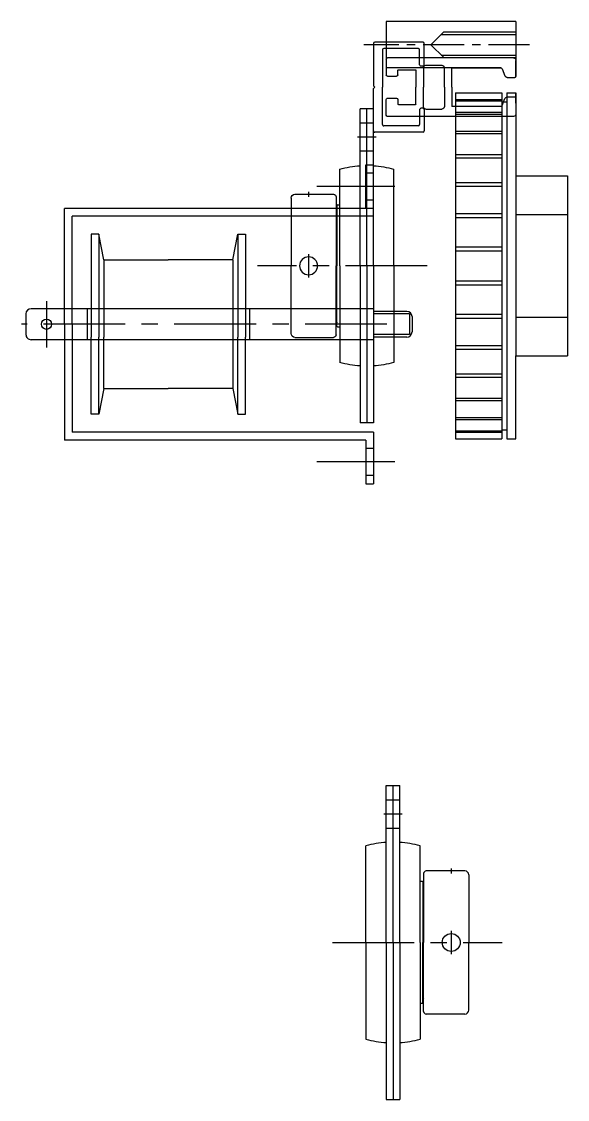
# Model space of a CAD drawing. Header units: millimetres. Extents: x 150937 to 394412, y 327166 to 584759.
# Drawn here: x 218421 to 218633.1, y 456935.4 to 457354.3 of the extents above; entities that cross this region are included whole.
import ezdxf

# ---------------------------------------------------------------- set-up
doc = ezdxf.new("R2010")
doc.units = ezdxf.units.MM
doc.linetypes.add('CENTER', pattern=[50.8, 31.75, -6.35, 6.35, -6.35])
doc.linetypes.add('HIDDEN', pattern=[0.375, 0.25, -0.125])
doc.layers.add('C', color=1, linetype='CENTER')

# ---------------------------------------------------------------- blocks, each defined once
blk = doc.blocks.new('wqweqwqw')
at = {"color": 1}
for p, q in [((-34498.3, 13825.96), (-34498.3, 13807.21)), ((-34489.51, 13826.46), (-34497.8, 13826.46)), ((-34489.01, 13825.96), (-34489.01, 13825.16)), ((-34472.59, 13825.96), (-34472.59, 13825.16)), ((-34472.09, 13826.46), (-34463.8, 13826.46)), ((-34463.3, 13825.96), (-34463.3, 13807.21)), ((-34495.8, 13824.16), (-34495.8, 13810.71)), ((-34491.82, 13824.66), (-34495.3, 13824.66)), ((-34489.51, 13824.66), (-34491.82, 13824.66)), ((-34472.09, 13824.66), (-34469.78, 13824.66)), ((-34469.78, 13824.66), (-34466.3, 13824.66)), ((-34465.8, 13824.16), (-34465.8, 13810.71)), ((-34495.3, 13810.21), (-34480.8, 13810.21)), ((-34466.3, 13810.21), (-34480.8, 13810.21)), ((-34497.8, 13806.71), (-34481.3, 13806.71)), ((-34480.8, 13807.21), (-34481.3, 13806.71)), ((-34480.3, 13806.71), (-34480.8, 13807.21)), ((-34463.8, 13806.71), (-34480.3, 13806.71))]:
    blk.add_line(p, q, dxfattribs=at)
for centre, start, end in [((-34497.8, 13825.96), 90, 180), ((-34489.51, 13825.96), 360, 90), ((-34489.51, 13825.16), 270, 0), ((-34472.09, 13825.96), 90, 180), ((-34472.09, 13825.16), 180, 270), ((-34463.8, 13825.96), 0, 90), ((-34495.3, 13824.16), 90, 180), ((-34466.3, 13824.16), 0, 90), ((-34495.3, 13810.71), 180, 270), ((-34466.3, 13810.71), 270, 0), ((-34497.8, 13807.21), 180, 270), ((-34463.8, 13807.21), 270, 0)]:
    blk.add_arc(centre, 0.5, start, end, dxfattribs=at)
blk = doc.blocks.new('dxx')
for p, q in [((-35783.95, 14428.59), (-35783.95, 14378.24)), ((-35783.95, 14428.59), (-35762.71, 14428.59)), ((-35765.58, 14423.22), (-35762.85, 14424.33)), ((-35762.25, 14427.59), (-35762.25, 14428.09)), ((-35762.25, 14425.25), (-35762.25, 14427.59)), ((-35765.95, 14422.67), (-35765.95, 14378.24)), ((-35783.95, 14378.24), (-35765.95, 14378.24))]:
    blk.add_line(p, q)
at = {"color": 3}
for p, q in [((-35779.95, 14400.59), (-35779.95, 14428.59)), ((-35778.95, 14399.59), (-35778.95, 14428.59)), ((-35770.95, 14399.59), (-35770.95, 14428.59)), ((-35769.95, 14400.59), (-35769.95, 14428.59)), ((-35779.95, 14400.59), (-35774.95, 14395.59)), ((-35769.95, 14400.59), (-35774.95, 14395.59))]:
    blk.add_line(p, q, dxfattribs=at)
for centre, radius, start, end in [((-35762.75, 14428.09), 0.5, 0, 90), ((-35763.25, 14425.25), 1, 293.669, 0), ((-35765.35, 14422.67), 0.6, 112.1102, 180)]:
    blk.add_arc(centre, radius, start, end)
at = {"layer": 'C', "color": 1, "linetype": 'CENTER', "ltscale": 0.5}
blk.add_line((-35774.95, 14433.87), (-35774.95, 14369.49), dxfattribs=at)
blk = doc.blocks.new('기어1')
for p, q in [((-35257.33, 14473.71), (-35260.83, 14473.71)), ((-35260.83, 14473.71), (-35260.83, 14371.46)), ((-35260.83, 14469.62), (-35260.83, 14473.71)), ((-35257.33, 14473.71), (-35257.33, 14339.21)), ((-35255.33, 14470.21), (-35257.33, 14470.21)), ((-35237.33, 14473.71), (-35255.33, 14473.71)), ((-35255.33, 14473.71), (-35255.33, 14339.21)), ((-35255.33, 14473.71), (-35255.33, 14339.21)), ((-35237.33, 14471.05), (-35255.33, 14471.05)), ((-35237.33, 14470.57), (-35255.33, 14470.57)), ((-35237.33, 14473.71), (-35237.33, 14339.21)), ((-35237.33, 14466.15), (-35255.33, 14466.15)), ((-35237.33, 14465.37), (-35255.33, 14465.37)), ((-35237.33, 14458.85), (-35255.33, 14458.85)), ((-35237.33, 14457.92), (-35255.33, 14457.92)), ((-35237.33, 14449.75), (-35255.33, 14449.75)), ((-35237.33, 14448.48), (-35255.33, 14448.48)), ((-35280.83, 14441.46), (-35280.83, 14371.46)), ((-35260.83, 14441.46), (-35280.83, 14441.46)), ((-35237.33, 14438.88), (-35255.33, 14438.88)), ((-35237.33, 14437.43), (-35255.33, 14437.43)), ((-35260.83, 14426.46), (-35280.83, 14426.46)), ((-35237.33, 14426.76), (-35255.33, 14426.76)), ((-35237.33, 14425.19), (-35255.33, 14425.19)), ((-35237.33, 14413.87), (-35255.33, 14413.87)), ((-35237.33, 14413.87), (-35255.33, 14413.87)), ((-35237.33, 14412.23), (-35255.33, 14412.23)), ((-35237.33, 14412.23), (-35255.33, 14412.23)), ((-35237.33, 14400.69), (-35255.33, 14400.69)), ((-35237.33, 14400.68), (-35255.33, 14400.68)), ((-35237.33, 14399.05), (-35255.33, 14399.05)), ((-35237.33, 14399.05), (-35255.33, 14399.05)), ((-35260.83, 14386.46), (-35280.83, 14386.46)), ((-35237.33, 14387.73), (-35255.33, 14387.73)), ((-35237.33, 14386.15), (-35255.33, 14386.15)), ((-35237.33, 14375.49), (-35255.33, 14375.49)), ((-35237.33, 14374.04), (-35255.33, 14374.04)), ((-35260.83, 14371.46), (-35280.83, 14371.46)), ((-35260.83, 14339.21), (-35260.83, 14371.46)), ((-35237.33, 14364.44), (-35255.33, 14364.44)), ((-35237.33, 14363.17), (-35255.33, 14363.17)), ((-35237.33, 14355), (-35255.33, 14355)), ((-35237.33, 14354.07), (-35255.33, 14354.07)), ((-35237.33, 14347.54), (-35255.33, 14347.54)), ((-35237.33, 14346.77), (-35255.33, 14346.77)), ((-35255.33, 14342.71), (-35257.33, 14342.71)), ((-35237.33, 14342.35), (-35255.33, 14342.35)), ((-35237.33, 14341.87), (-35255.33, 14341.87)), ((-35257.33, 14339.21), (-35260.83, 14339.21)), ((-35237.33, 14339.21), (-35255.33, 14339.21)), ((-35237.33, 14339.21), (-35237.33, 14339.21))]:
    blk.add_line(p, q)
blk = doc.blocks.new('eee')
at = {"color": 5}
for p, q in [((-34078.53, 13823.05), (-34078.53, 13815.65)), ((-34071.43, 13824.05), (-34077.53, 13824.05)), ((-34070.93, 13823.05), (-34070.93, 13823.55)), ((-34070.93, 13820.7), (-34070.93, 13823.05)), ((-34063.33, 13823.05), (-34063.33, 13823.55)), ((-34063.33, 13820.7), (-34063.33, 13823.05)), ((-34062.83, 13824.05), (-34056.73, 13824.05)), ((-34055.73, 13823.05), (-34055.73, 13815.65)), ((-34074.63, 13818.12), (-34074.63, 13799.19)), ((-34074.26, 13818.68), (-34071.53, 13819.78)), ((-34060, 13818.68), (-34062.73, 13819.78)), ((-34059.63, 13799.19), (-34059.63, 13818.12)), ((-34078.53, 13815.65), (-34078.53, 13807.65)), ((-34055.73, 13815.65), (-34055.73, 13807.65)), ((-34078.53, 13807.65), (-34078.53, 13786.69)), ((-34055.73, 13807.65), (-34055.73, 13786.69)), ((-34067.13, 13799.19), (-34074.63, 13799.19)), ((-34067.13, 13796.29), (-34074.63, 13796.29)), ((-34067.13, 13799.19), (-34059.63, 13799.19)), ((-34067.13, 13796.29), (-34059.63, 13796.29)), ((-34075.63, 13789.09), (-34075.63, 13795.29)), ((-34058.63, 13789.09), (-34058.63, 13795.29)), ((-34074.63, 13788.09), (-34067.13, 13788.09)), ((-34059.63, 13788.09), (-34067.13, 13788.09)), ((-34078.53, 13786.69), (-34078.53, 13774.19)), ((-34073.88, 13778.39), (-34073.88, 13784.99)), ((-34073.68, 13785.19), (-34067.13, 13785.19)), ((-34060.58, 13785.19), (-34067.13, 13785.19)), ((-34060.38, 13778.39), (-34060.38, 13784.99)), ((-34055.73, 13786.69), (-34055.73, 13774.19)), ((-34071.88, 13778.19), (-34073.68, 13778.19)), ((-34071.38, 13774.19), (-34071.38, 13777.69)), ((-34062.88, 13774.19), (-34062.88, 13777.69)), ((-34062.38, 13778.19), (-34060.58, 13778.19)), ((-34078.03, 13773.69), (-34071.88, 13773.69)), ((-34056.23, 13773.69), (-34062.38, 13773.69))]:
    blk.add_line(p, q, dxfattribs=at)
for centre, radius, start, end in [((-34077.53, 13823.05), 1, 90, 180), ((-34071.43, 13823.55), 0.5, 0, 90), ((-34062.83, 13823.55), 0.5, 90, 180), ((-34056.73, 13823.05), 1, 0, 90), ((-34074.03, 13818.12), 0.6, 112.1102, 180), ((-34071.93, 13820.7), 1, 293.669, 0), ((-34062.33, 13820.7), 1, 180, 246.331), ((-34060.23, 13818.12), 0.6, 0, 67.8898), ((-34074.63, 13795.29), 1, 90, 180), ((-34059.63, 13795.29), 1, 0, 90), ((-34074.63, 13789.09), 1, 180, 270), ((-34059.63, 13789.09), 1, 270, 0), ((-34073.68, 13784.99), 0.2, 90, 180), ((-34060.58, 13784.99), 0.2, 0, 90), ((-34073.68, 13778.39), 0.2, 180, 270), ((-34071.88, 13777.69), 0.5, 0, 90), ((-34062.38, 13777.69), 0.5, 90, 180), ((-34060.58, 13778.39), 0.2, 270, 360), ((-34078.03, 13774.19), 0.5, 180, 270), ((-34071.88, 13774.19), 0.5, 270, 0), ((-34062.38, 13774.19), 0.5, 180, 270), ((-34056.23, 13774.19), 0.5, 270, 0)]:
    blk.add_arc(centre, radius, start, end, dxfattribs=at)
blk = doc.blocks.new('베어링')
for p, q in [((1616.05, -9884.44), (1616.05, -9823.44)), ((1616.05, -9823.44), (1621.25, -9823.44)), ((1618.65, -9884.44), (1618.65, -9823.44)), ((1621.25, -9884.44), (1621.25, -9823.44)), ((1608.15, -9884.44), (1608.15, -9846.88)), ((1629.15, -9884.44), (1629.15, -9846.88)), ((1630.55, -9857.64), (1630.55, -9884.44)), ((1646.55, -9856.64), (1631.55, -9856.64)), ((1630.05, -9860.69), (1629.15, -9860.69)), ((1630.05, -9860.69), (1630.25, -9860.89)), ((1630.25, -9860.89), (1630.25, -9884.44)), ((1648.05, -9858.14), (1648.05, -9884.44)), ((1608.15, -9884.44), (1608.15, -9922)), ((1616.05, -9884.44), (1616.05, -9945.44)), ((1618.65, -9884.44), (1618.65, -9945.44)), ((1621.25, -9884.44), (1621.25, -9945.44)), ((1629.15, -9884.44), (1629.15, -9922)), ((1630.25, -9907.99), (1630.25, -9884.44)), ((1630.55, -9911.24), (1630.55, -9884.44)), ((1648.05, -9910.74), (1648.05, -9884.44)), ((1630.05, -9908.19), (1629.15, -9908.19)), ((1630.05, -9908.19), (1630.25, -9907.99)), ((1646.55, -9912.24), (1631.55, -9912.24)), ((1616.05, -9945.44), (1621.25, -9945.44))]:
    blk.add_line(p, q)
at = {"color": 3, "linetype": 'HIDDEN'}
for p, q in [((1616.05, -9828.94), (1621.25, -9828.94)), ((1616.05, -9839.94), (1621.25, -9839.94))]:
    blk.add_line(p, q, dxfattribs=at)
at = {"color": 1, "linetype": 'CENTER'}
for p, q in [((1615.05, -9834.44), (1622.25, -9834.44)), ((1641.25, -9855.64), (1641.25, -9857.64)), ((1641.25, -9879.94), (1641.25, -9888.94)), ((1595.15, -9884.44), (1661.05, -9884.44))]:
    blk.add_line(p, q, dxfattribs=at)
blk.add_circle((1641.25, -9884.44), 3.5)
for centre, radius, start, end in [((1618.65, -9884.44), 39, 93.8226, 105.6185), ((1618.65, -9884.44), 39, 74.3815, 86.1774), ((1631.55, -9857.64), 1, 90, 180), ((1646.55, -9858.14), 1.5, 0, 90), ((1630.75, -9862.3), 0.5, 180, 246.4218), ((1630.75, -9906.58), 0.5, 113.5782, 180), ((1631.55, -9911.24), 1, 180, 270), ((1646.55, -9910.74), 1.5, 270, 0), ((1618.65, -9884.44), 39, 254.3815, 266.1774), ((1618.65, -9884.44), 39, 273.8226, 285.6185)]:
    blk.add_arc(centre, radius, start, end)
blk = doc.blocks.new('qkqkqkq')
at = {"lineweight": 30}
for p, q in [((-34938.06, 17290.61), (-34938.06, 17277.61)), ((-34937.06, 17291.66), (-34937.06, 17277.61)), ((-34937.06, 17291.66), (-34929.06, 17291.66)), ((-34936.06, 17292.61), (-34930.06, 17292.61)), ((-34929.06, 17291.66), (-34929.06, 17277.61)), ((-34928.06, 17290.61), (-34928.06, 17277.61)), ((-34939.06, 17277.61), (-34939.06, 17144.61)), ((-34927.06, 17277.61), (-34927.06, 17144.61)), ((-34937.06, 17142.61), (-34929.06, 17142.61))]:
    blk.add_line(p, q, dxfattribs=at)
at = {"color": 1, "linetype": 'CENTER'}
for p, q in [((-34986.56, 17285.96), (-34986.56, 17255.6)), ((-34879.56, 17285.96), (-34879.56, 17255.6)), ((-34933.06, 17282.81), (-34933.06, 17140.92)), ((-34942.06, 17150.61), (-34924.06, 17150.61))]:
    blk.add_line(p, q, dxfattribs=at)
for p, q in [((-34975.06, 17277.61), (-34995.06, 17277.61)), ((-34995.06, 17274.61), (-34995.06, 17277.61)), ((-34991.81, 17277.61), (-34991.81, 17274.61)), ((-34981.31, 17277.61), (-34981.31, 17274.61)), ((-34978.06, 17277.61), (-34978.06, 17157.61)), ((-34975.06, 17277.61), (-34975.06, 17160.61)), ((-34891.06, 17277.61), (-34891.06, 17160.61)), ((-34891.06, 17277.61), (-34871.06, 17277.61)), ((-34884.81, 17277.61), (-34884.81, 17274.61)), ((-34874.31, 17277.61), (-34874.31, 17274.61)), ((-34871.06, 17274.61), (-34871.06, 17277.61)), ((-34978.06, 17274.61), (-34995.06, 17274.61)), ((-34888.06, 17274.61), (-34888.06, 17157.61)), ((-34888.06, 17274.61), (-34871.06, 17274.61)), ((-34968.06, 17227.93), (-34928.06, 17227.93)), ((-34968.06, 17224.93), (-34968.06, 17227.93)), ((-34963.06, 17227.93), (-34928.06, 17227.93)), ((-34939.06, 17229.43), (-34927.06, 17229.43)), ((-34903.06, 17227.93), (-34928.06, 17227.93)), ((-34898.06, 17227.93), (-34924.06, 17227.93)), ((-34898.06, 17224.93), (-34898.06, 17227.93)), ((-34968.06, 17224.93), (-34928.06, 17224.93)), ((-34958.06, 17222.93), (-34968.06, 17224.93)), ((-34958.06, 17222.93), (-34958.06, 17197.93)), ((-34958.06, 17222.93), (-34908.06, 17222.93)), ((-34898.06, 17224.93), (-34928.06, 17224.93)), ((-34908.06, 17222.93), (-34898.06, 17224.93)), ((-34908.06, 17222.93), (-34908.06, 17197.93)), ((-34958.06, 17172.93), (-34958.06, 17197.93)), ((-34908.06, 17172.93), (-34908.06, 17197.93)), ((-34958.06, 17172.93), (-34968.06, 17170.93)), ((-34958.06, 17172.93), (-34928.06, 17172.93)), ((-34908.06, 17172.93), (-34928.06, 17172.93)), ((-34908.06, 17172.93), (-34898.06, 17170.93)), ((-34968.06, 17170.93), (-34928.06, 17170.93)), ((-34968.06, 17170.93), (-34968.06, 17167.93)), ((-34898.06, 17170.93), (-34928.06, 17170.93)), ((-34898.06, 17170.93), (-34898.06, 17167.93)), ((-34968.06, 17167.93), (-34928.06, 17167.93)), ((-34963.06, 17167.93), (-34928.06, 17167.93)), ((-34939.06, 17166.43), (-34927.06, 17166.43)), ((-34903.06, 17167.93), (-34928.06, 17167.93)), ((-34898.06, 17167.93), (-34924.06, 17167.93)), ((-34933.06, 17160.61), (-34975.06, 17160.61)), ((-34933.06, 17160.61), (-34891.06, 17160.61)), ((-34933.06, 17157.61), (-34978.06, 17157.61)), ((-34933.06, 17157.61), (-34888.06, 17157.61))]:
    blk.add_line(p, q)
at = {"color": 254}
blk.add_line((-34939.06, 17277.61), (-34927.06, 17277.61), dxfattribs=at)
at = {"lineweight": 30}
blk.add_circle((-34933.06, 17150.61), 2, dxfattribs=at)
at = {"color": 254}
blk.add_arc((-34936.06, 17290.61), 2, 90, 180, dxfattribs=at)
at = {"lineweight": 30}
for centre, start, end in [((-34930.06, 17290.61), 0, 90), ((-34937.06, 17144.61), 180, 270), ((-34929.06, 17144.61), 270, 0)]:
    blk.add_arc(centre, 2, start, end, dxfattribs=at)

msp = doc.modelspace()

# ---------------------------------------------------------------- block references
at = {"rotation": 270}
for name, p in [('dxx', (204184.484, 421570.393)), ('wqweqwqw', (204751.014, 422848.043)), ('qkqkqkq', (201280.113, 422303.637))]:
    msp.add_blockref(name, p, dxfattribs=at)
at = {"xscale": -1, "rotation": 270}
msp.add_blockref('eee', (204789.031, 491395.976), dxfattribs=at)
at = {"xscale": -1}
for name, p in [('기어1', (183352.25, 442852.946)), ('베어링', (220173.779, 467143.846))]:
    msp.add_blockref(name, p, dxfattribs=at)
msp.add_blockref('베어링', (216946.673, 466880.846))

doc.saveas('drawing.dxf')
